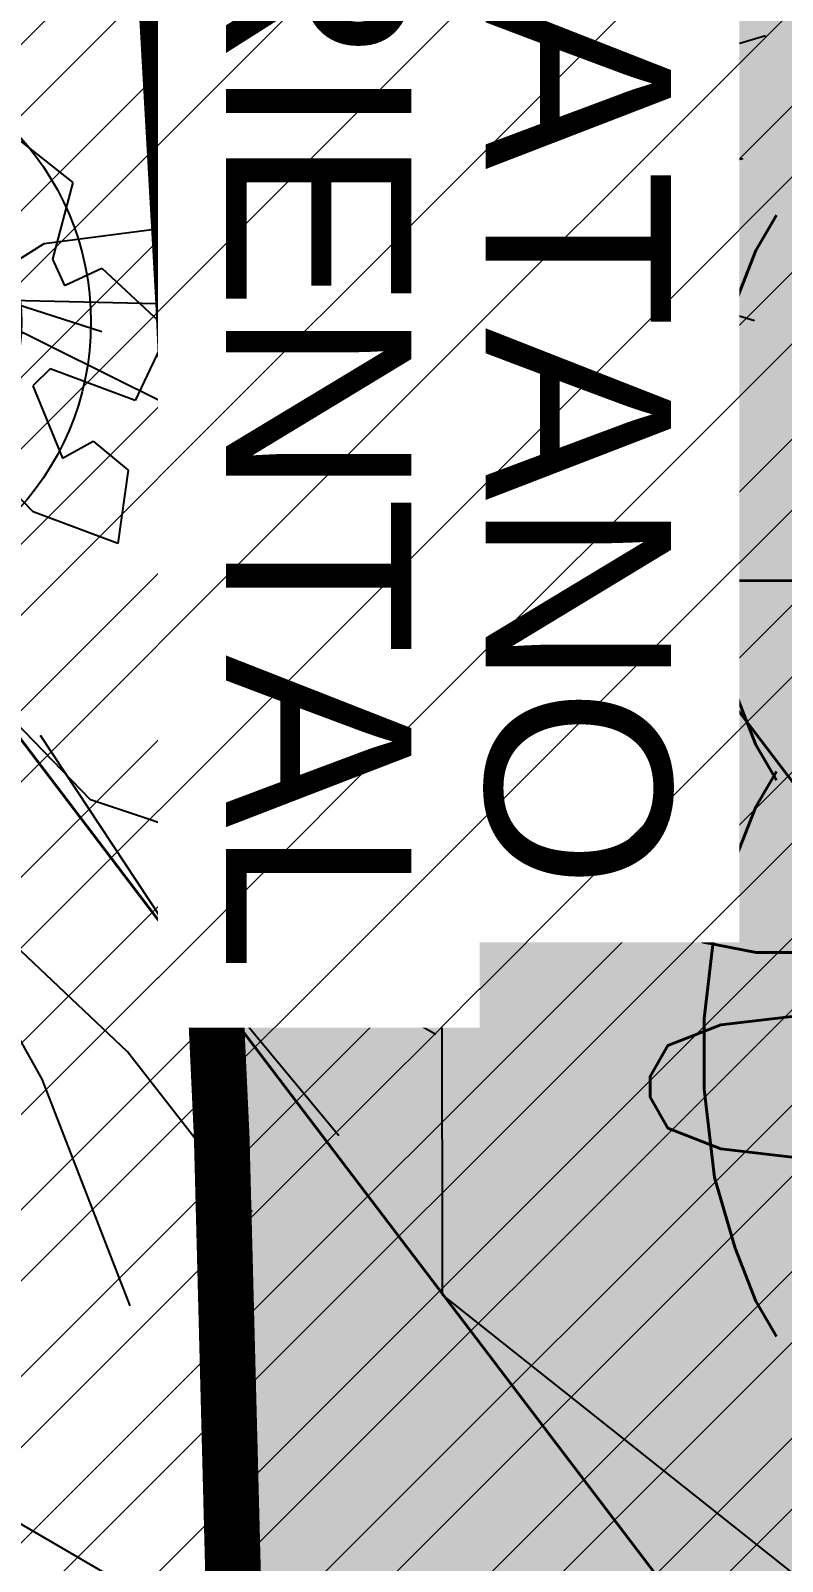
# Model space of a CAD drawing. Extents: x 350769 to 354978, y 6304672 to 6307963.
# Drawn here: x 352305.254 to 352307.281, y 6305685.012 to 6305689.14 of the extents above; entities that cross this region are included whole.
import ezdxf
from ezdxf import colors
from ezdxf.entities.mleader import LeaderData, LeaderLine
from ezdxf.math import Vec2, Vec3

# ---------------------------------------------------------------- set-up
doc = ezdxf.new("R2010")
doc.units = 0
doc.set_wipeout_variables(frame=1)
doc.header["$PDMODE"] = 35
doc.header["$PDSIZE"] = 0.03
doc.linetypes.add('CONTINUOS', pattern=[0])
doc.linetypes.add('DASHED', pattern=[19.049999999999997, 12.7, -6.35])
doc.layers.get('0').update_dxf_attribs({"linetype": 'CONTINUOUS'})
doc.layers.get('Defpoints').update_dxf_attribs({"linetype": 'CONTINUOUS'})
for name, color, linetype in [('00-S2_ALL AREA APORTANTES', 150, 'CONTINUOUS'), ('00_Demarcacion Proyectada', 150, 'CONTINUOUS'), ('02_Geo ext_Acotamiento', 7, 'CONTINUOUS'), ('02_Geo ext_Geometria', 2, 'CONTINUOUS'), ('03_Pav ext_HCV', 34, 'CONTINUOUS'), ('03_Pav proy_Solera Tipo A', 1, 'CONTINUOUS'), ('03_S3_Pav ext_Cota', 2, 'CONTINUOUS'), ('1-ARBOLES  2', 7, 'CONTINUOUS'), ('Paisajismo', 253, 'CONTINUOUS'), ('Z-PLATANO ORIENTAL', 253, 'CONTINUOUS')]:
    doc.layers.add(name, color=color, linetype=linetype)
doc.layers.add('0_ASD_TOPOGRAFIA_ELEMENTOS', color=7, linetype='CONTINUOS', lineweight=5, true_color=0xbdbdbd)
doc.styles.add('A', font='arial.ttf', dxfattribs={"height": 2})
doc.styles.add('ROMANS', font='romans.shx', dxfattribs={"width": 0.65})
doc.dimstyles.new('Principal', dxfattribs={"dimscale": 0, "dimtxt": 2, "dimasz": 2, "dimexe": 1, "dimexo": 1, "dimtad": 1, "dimrnd": 0.05, "dimzin": 1, "dimtxsty": 'ROMANS', "dimcen": 2.5, "dimclrt": 2, "dimaunit": 2, "dimadec": 0, "dimazin": 0, "dimtfac": 1, "dimtmove": 0, "dimatfit": 3, "dimfxl": 1, "dimfxlon": 1, "dimarcsym": 0})

# ---------------------------------------------------------------- blocks, each defined once
blk = doc.blocks.new('MANZA')
at = {"layer": 'Z-PLATANO ORIENTAL', "color": 9, "linetype": 'Continuous', "true_color": 0xbdbdbd}
for p, q in [((2.034742299525533, 0.617617653682828), (2.191717299516313, 0.497682654298842)), ((2.191717299516313, 0.497682654298842), (2.139752299466636, 0.2899826532229781)), ((2.139752299466636, 0.2899826532229781), (2.173082299472298, 0.2196226548403502)), ((2.173082299472298, 0.2196226548403502), (2.273372299474431, 0.2678776541724801)), ((2.273372299474431, 0.2678776541724801), (2.455742299440317, 0.1038276543840766)), ((2.273372299474431, 0.2678776541724801), (2.273372299474431, 0.2678776541724801)), ((1.983902299485635, 0.1861826544627547), (2.276347299513873, 0.09763765428215265)), ((2.455742299440317, 0.1038276543840766), (2.368617299478501, -0.08700734656304121)), ((2.138597299461253, -0.005542346276342869), (2.092202299449127, -0.05193734541535378)), ((2.368617299478501, -0.08700734656304121), (2.138597299461253, -0.005542346276342869)), ((2.092202299449127, -0.05193734541535378), (2.175107299437514, -0.2459423448890448)), ((2.175107299437514, -0.2459423448890448), (2.257292299473193, -0.1983173452317715)), ((2.257292299473193, -0.1983173452317715), (2.353062299487647, -0.2757573453709483)), ((2.353062299487647, -0.2757573453709483), (2.328162299469113, -0.473492344841361)), ((2.098352299479302, -0.3918173452839255), (2.011752299498767, -0.3052223455160856)), ((2.328162299469113, -0.473492344841361), (2.098352299479302, -0.3918173452839255))]:
    blk.add_line(p, q, dxfattribs=at)
blk = doc.blocks.new('Iron Pin')
at = {"color": 0, "linetype": 'ByBlock', "lineweight": -2}
for radius in [0.05, 0.03750000000000001]:
    blk.add_circle((0, 0), radius, dxfattribs=at)
blk = doc.blocks.new('AeccTickTriangle')
at = {"color": 0, "linetype": 'ByBlock', "lineweight": -2}
blk.add_lwpolyline([(3.05311331771918e-16, 0.6666666666666667), (-0.5773502691896256, -0.333333333333333), (0.5773502691896257, -0.3333333333333335)], close=True, dxfattribs=at)
at = {"color": 0, "linetype": 'ByBlock', "lineweight": -2, "const_width": 0.0625}
blk.add_lwpolyline([(-0.03125, 0, 1), (0.03125, 0, 1)], format="xyb", close=True, dxfattribs=at)
blk = doc.blocks.new('*D1219')
at = {"layer": '02_Geo ext_Acotamiento', "color": 0, "lineweight": -2, "transparency": 16777216}
for p, q in [((352306.3646153933, 6305685.730524608), (352306.3619677304, 6305688.243618452)), ((352310.7313768935, 6305682.258159848), (352306.3646153933, 6305685.730524608)), ((352310.7296396282, 6305683.907127551), (352310.7285860816, 6305684.907126996)), ((352310.8406931138, 6305682.907243996), (352310.2306934524, 6305682.906601333)), ((352310.7320606122, 6305681.609191591), (352310.7306931748, 6305682.907128106)), ((352310.7320606122, 6305681.609191591), (352310.7306931748, 6305682.907128106)), ((352310.8420605512, 6305681.609307481), (352310.2320608897, 6305681.608664818)), ((352310.7331141588, 6305680.609192146), (352310.7341677054, 6305679.609192701))]:
    blk.add_line(p, q, dxfattribs=at)
at = {"layer": '02_Geo ext_Acotamiento', "color": 0, "transparency": 16777216}
for points in [[(352310.8963062024, 6305683.907303142), (352310.562973054, 6305683.90695196), (352310.7306931748, 6305682.907128106)], [(352310.899780733, 6305680.609367738), (352310.5664475846, 6305680.609016555), (352310.7320606122, 6305681.609191591)]]:
    blk.add_solid(points, dxfattribs=at)
at = {"layer": 'Defpoints', "color": 0, "transparency": 16777216}
for p in [(352310.7306931748, 6305682.907128106), (352313.3390706216, 6305682.909876155), (352313.340438059, 6305681.61193964)]:
    blk.add_point(p, dxfattribs=at)
at = {"layer": '02_Geo ext_Acotamiento', "color": 2, "transparency": 16777216, "insert": (352307.2710291541, 6305686.988027875), "char_height": 1, "attachment_point": 5, "rotation": 270.06036378495304, "style": 'ROMANS'}
blk.add_mtext('1,30', dxfattribs=at)
blk = doc.blocks.new('*D1222')
at = {"layer": '02_Geo ext_Acotamiento', "color": 0, "lineweight": -2, "transparency": 16777216}
for p, q in [((352306.8129160671, 6305689.906280802), (352306.8102684042, 6305692.419374646)), ((352310.7222930545, 6305690.880306466), (352310.7212395079, 6305691.880305912)), ((352310.7238725868, 6305689.381054888), (352306.8129160671, 6305689.906280802)), ((352310.8333465401, 6305689.880422912), (352310.2233468787, 6305689.879780248)), ((352310.7243985725, 6305688.881802754), (352310.7233466011, 6305689.880307022)), ((352310.7243985725, 6305688.881802754), (352310.7233466011, 6305689.880307022)), ((352310.8343985114, 6305688.881918644), (352310.22439885, 6305688.88127598)), ((352310.7254521191, 6305687.881803309), (352310.7265056657, 6305686.881803864))]:
    blk.add_line(p, q, dxfattribs=at)
at = {"layer": '02_Geo ext_Acotamiento', "color": 0, "transparency": 16777216}
for points in [[(352310.8889596287, 6305690.880482057), (352310.5556264803, 6305690.880130875), (352310.7233466011, 6305689.880307022)], [(352310.8921186933, 6305687.881978899), (352310.5587855449, 6305687.881627717), (352310.7243985725, 6305688.881802754)]]:
    blk.add_solid(points, dxfattribs=at)
at = {"layer": 'Defpoints', "color": 0, "transparency": 16777216}
for p in [(352310.7233466011, 6305689.880307022), (352313.0943607796, 6305689.882804996), (352313.1500764142, 6305688.884358319)]:
    blk.add_point(p, dxfattribs=at)
at = {"layer": '02_Geo ext_Acotamiento', "color": 2, "transparency": 16777216, "insert": (352307.7193298272, 6305691.163784069), "char_height": 1, "attachment_point": 5, "rotation": 270.060363784953, "style": 'ROMANS'}
blk.add_mtext('1,00', dxfattribs=at)
blk = doc.blocks.new('_Dot')
at = {"color": 0, "linetype": 'ByBlock', "lineweight": -2}
blk.add_line((-0.5, 0), (-1, 0), dxfattribs=at)
at = {"color": 0, "linetype": 'ByBlock', "const_width": 0.5}
blk.add_lwpolyline([(-0.25, 0, 1), (0.25, 0, 1)], format="xyb", close=True, dxfattribs=at)
blk = doc.blocks.new('1.0 - LO RECABARREN LOTEO PARQUE - VEGETACION EXISTENTE ETAPA MUNICIPAL__2024')
at = {"layer": 'Paisajismo'}
for p, q in [((352306.6882366627, 6305688.962900747), (352307.2351186592, 6305689.126810156)), ((352305.7462127682, 6305688.634914089), (352306.6882366627, 6305688.962900747)), ((352306.644147601, 6305688.688169152), (352307.1748240062, 6305688.795107063)), ((352305.2905036811, 6305688.565692853), (352306.1600498955, 6305688.679028939)), ((352306.1600498955, 6305688.679028939), (352306.644147601, 6305688.688169152)), ((352306.77010494, 6305688.490022121), (352305.7462127682, 6305688.634914089)), ((352305.0511976992, 6305688.415797163), (352305.2905036811, 6305688.565692853)), ((352307.2055634181, 6305688.357440044), (352306.77010494, 6305688.490022121)), ((352305.6133991368, 6305688.135657301), (352305.0511976992, 6305688.415797163)), ((352305.6325726905, 6305688.402543104), (352305.0511976992, 6305688.415797163)), ((352306.6080851213, 6305688.033288689), (352305.6325726905, 6305688.402543104)), ((352306.2690074159, 6305687.987890327), (352305.6133991368, 6305688.135657301)), ((352305.6133991368, 6305688.135657301), (352305.8556082848, 6305687.669884595)), ((352305.9819587165, 6305687.851858513), (352305.6133991368, 6305688.135657301)), ((352307.0963385462, 6305687.84183432), (352306.6080851213, 6305688.033288689)), ((352306.9975794605, 6305687.543049278), (352306.2690074159, 6305687.987890327)), ((352306.3253996414, 6305687.616047377), (352305.9819587165, 6305687.851858513)), ((352305.8556082848, 6305687.669884595), (352306.2315419384, 6305687.074828986)), ((352306.7470881161, 6305687.008280674), (352306.3253996414, 6305687.616047377)), ((352305.4156771194, 6305687.065820607), (352305.0699476334, 6305687.422734951)), ((352305.6368915887, 6305686.698660038), (352305.2802192749, 6305687.239337832)), ((352305.7568315011, 6305686.951112713), (352305.4156771194, 6305687.065820607)), ((352306.2315419384, 6305687.074828986), (352306.5406400352, 6305686.683416877)), ((352305.5151473844, 6305686.386161022), (352304.9338660059, 6305686.935574362)), ((352305.2846239474, 6305686.312228383), (352304.9338660059, 6305686.935574362)), ((352306.1030163058, 6305686.569976009), (352305.7568315011, 6305686.951112713)), ((352306.0847059505, 6305686.159702627), (352305.6368915887, 6305686.698660038)), ((352306.3467331499, 6305686.432646241), (352306.1030163058, 6305686.569976009)), ((352305.8515248293, 6305685.954582555), (352305.5151473844, 6305686.386161022)), ((352305.5219025601, 6305685.700666215), (352305.2846239474, 6305686.312228383))]:
    blk.add_line(p, q, dxfattribs=at)
blk = doc.blocks.new('A$C6F2B269D')
at = {"layer": '03_Pav proy_Solera Tipo A', "linetype": 'CONTINUOS', "ltscale": 0.1}
blk.add_lwpolyline([(125.665040437947, 411.2619442464784), (122.2157446720521, 472.4835437722504), (118.2220782507211, 472.2585359839723), (121.6713740208652, 411.0369362942874, -0.01517157700414455), (121.8421220195596, 404.4562019128352, 0.01839968131661481), (122.3223010630463, 389.6388562219217), (124.420795224607, 359.3580125877634), (125.4644352453179, 340.7557063288987), (129.456697428308, 341.0057453997433), (128.413397065422, 359.6019974490628), (126.3135395597201, 389.9025138588622, -0.01839968131798626), (125.8405095839407, 404.4992539053783, 0.01517157700474739), (125.6650404423708, 411.2619440769777)], format="xyb", dxfattribs=at)
blk = doc.blocks.new('TOPOGRAFIA')
at = {"layer": 'Z-PLATANO ORIENTAL', "color": 9, "lineweight": 0, "true_color": 0xbdbdbd, "rotation": 359.090101839884}
blk.add_blockref('MANZA', (390303.1686621259, 6302688.267183544), dxfattribs=at)
at = {"color": 9, "lineweight": 0, "true_color": 0xbdbdbd}
blk.add_wipeout([(390306.2972297167, 6302690.20636278), (390306.2972297167, 6302686.681055822), (390307.1646239862, 6302686.681055822), (390307.1646239862, 6302690.20636278)], dxfattribs=at).dxf.layer = '1-ARBOLES  2'
at = {"layer": '1-ARBOLES  2', "color": 9, "lineweight": 0, "true_color": 0xbdbdbd, "style": 'A'}
blk.add_text('PLATANO', height=0.5, rotation=270, dxfattribs=at).set_placement((390306.4807563193, 6302690.085250911))
at = {"color": 9, "lineweight": 0, "true_color": 0xbdbdbd}
blk.add_wipeout([(390305.5971343236, 6302690.235979773), (390305.5971343236, 6302686.451464085), (390306.46452859306, 6302686.451464085), (390306.46452859306, 6302690.235979773)], dxfattribs=at).dxf.layer = '1-ARBOLES  2'
at = {"layer": '0_ASD_TOPOGRAFIA_ELEMENTOS', "true_color": 0xf26507}
h = blk.add_hatch(dxfattribs=at)
h.set_pattern_fill('ANSI31', color=30, scale=0.1)
h.set_pattern_definition([(45, (384000.3274280195, 6300948.417361802), (-0.2245064030267289, 0.2245064030267289), [])])
edge = h.paths.add_edge_path()
edge.add_arc((390303.1016453604, 6302688.169538116), 9, 0, 360)
at = {"layer": '0_ASD_TOPOGRAFIA_ELEMENTOS', "color": 30, "true_color": 0xf26507}
blk.add_circle((390303.1016453604, 6302688.169538116), 9, dxfattribs=at)
at = {"layer": '1-ARBOLES  2', "color": 9, "lineweight": 0, "true_color": 0xbdbdbd, "style": 'A'}
blk.add_text('ORIENTAL', height=0.5, rotation=270, dxfattribs=at).set_placement((390305.7806609262, 6302690.094745121))

msp = doc.modelspace()

# ---------------------------------------------------------------- hatches: boundary and pattern name
at = {"layer": '00-S2_ALL AREA APORTANTES', "linetype": 'DASHED', "lineweight": 40, "ltscale": 0.25}
h = msp.add_hatch(dxfattribs=at)
h.set_pattern_fill('ANSI31', color=82, scale=0.5, angle=82.24516604670926)
h.set_pattern_definition([(127.2451660467093, (0, 0), (-1.263734244477452, -0.9607975902004564), [])])
h.paths.add_polyline_path([(352316.3419637458, 6305681.538085036, 0.01700413326628198), (352316.1483968902, 6305688.998272444), (352315.3121043402, 6305703.522632297), (352315.0307888845, 6305708.549931557), (352303.548751488, 6305707.907424633), (352303.8305859471, 6305702.870848809), (352304.6682382245, 6305688.322873814, -0.01707329183917828), (352304.8424824722, 6305681.588406038, 0.01529997644081175), (352305.1591393283, 6305669.465672643), (352316.6407023061, 6305670.117416039, -0.01527706130657606)])
at = {"layer": '03_Pav ext_HCV'}
h = msp.add_hatch(dxfattribs=at)
h.set_pattern_fill('SWAMP', color=256, scale=0.025, angle=-5.87842838446813e-10, style=0)
h.set_pattern_definition([(359.9999999994121, (0, 0), (0.3175000000056422, 0.5499261309017425), [0.079375, -0.555625]), (90, (0.0396875, -4.071855352894005e-13), (-0.3174999999943578, 0.5499261309082575), [0.0396875, -1.06016476181]), (90, (0.049609375, -5.089819191117507e-13), (-0.3174999999943578, 0.5499261309082575), [0.03175, -1.06810226181]), (90, (0.029765625, -3.053891514670504e-13), (-0.3174999999943578, 0.5499261309082575), [0.03175, -1.06810226181]), (59.99999999941215, (0.05953125000000001, -6.107783029341008e-13), (-0.3174999995629745, 0.5499261311573168), [0.0254, -0.6096]), (119.9999999994121, (0.01984375, -2.035927676447003e-13), (-0.6349999995686166, 2.555744082988348e-10), [0.0254, -0.6095999999999999])])
h.paths.add_polyline_path([(352302.3223021381, 6305666.78454184, -0.01839968131739602), (352301.8421230945, 6305681.601887532, 0.0151715773691775), (352301.6713750869, 6305688.182622071), (352298.3233328302, 6305747.607071712), (352292.0333082146, 6305747.252684446), (352291.9320547101, 6305749.049834336), (352291.7323713889, 6305749.038583946), (352295.1748084751, 6305687.938719226), (352295.1816673922, 6305687.816980118, -0.01517156681469224), (352295.3421860143, 6305681.630487429, 0.01839968131765661), (352295.8378547045, 6305666.335162845), (352297.933394954, 6305636.096943562), (352298.9765412029, 6305617.497564817), (352299.1761578897, 6305617.510003419), (352299.0753613416, 6305619.30721371), (352305.363582916, 6305619.699048109), (352304.4207962996, 6305636.503698207)])
h.paths.add_polyline_path([(352309.7039184422, 6305750.051121705), (352309.7038702895, 6305750.051118992), (352309.5042351211, 6305750.039871315), (352309.6054872121, 6305748.242721346), (352302.3169992517, 6305747.8320795), (352305.6650415077, 6305688.407629866, -0.01517157738977408), (352305.8405106589, 6305681.644939523, 0.01839968131930446), (352306.3135406348, 6305667.048199476), (352308.4133981404, 6305636.747683068), (352309.3558700943, 6305619.948641652), (352316.641794516, 6305620.404145639), (352316.7426229249, 6305618.606935006), (352316.9422372918, 6305618.619414567), (352316.7310633425, 6305622.383473439), (352315.8988612315, 6305637.217015351), (352313.7955953658, 6305667.566713703, -0.01839968125751692), (352313.3404380588, 6305681.611939595, 0.01517138065060265), (352313.1531713066, 6305688.829426263)])
at = {"layer": '0_ASD_TOPOGRAFIA_ELEMENTOS'}
h = msp.add_hatch(dxfattribs=at)
h.set_pattern_fill('ANSI31', color=256, scale=0.1)
h.set_pattern_definition([(45, (346000.3274280195, 6303948.417361802), (-0.2245064030267289, 0.2245064030267289), [])])
edge = h.paths.add_edge_path()
edge.add_arc((352303.1016453604, 6305688.169538116), 9, 0, 360)

# ---------------------------------------------------------------- linework, layer by layer
at = {"layer": '03_Pav proy_Solera Tipo A', "linetype": 'CONTINUOS', "ltscale": 0.1}
msp.add_lwpolyline([(352305.6650415129, 6305688.407629865, 0.15, 0.15, 0), (352302.215745747, 6305749.629229391, 0.15, 0.15, 0), (352298.2220793257, 6305749.404221603, 0.15, 0.15, 0), (352301.6713750958, 6305688.182621913, 0.15, 0.15, -0.01517157700414455), (352301.8421230945, 6305681.601887532, 0.15, 0.15, 0.01839968131661481), (352302.322302138, 6305666.784541841, 0.15, 0.15, 0), (352304.4207962996, 6305636.503698207, 0.15, 0.15, 0), (352305.4644363203, 6305617.901391948, 0.15, 0.15, 0), (352309.4566985033, 6305618.151431018, 0.15, 0.15, 0), (352308.4133981404, 6305636.747683068, 0.15, 0.15, 0), (352306.3135406347, 6305667.048199478, 0.15, 0.15, -0.01839968131798626), (352305.8405106589, 6305681.644939524, 0.15, 0.15, 0.01517157700474739), (352305.6650415173, 6305688.407629696, 0, 0, 0)], format="xyseb", dxfattribs=at)
at = {"layer": '0_ASD_TOPOGRAFIA_ELEMENTOS'}
msp.add_circle((352303.1016453604, 6305688.169538116), 9, dxfattribs=at)

# ---------------------------------------------------------------- block references
at = {"layer": '00_Demarcacion Proyectada'}
msp.add_blockref('A$C6F2B269D', (352180.000001075, 6305277.145685619), dxfattribs=at)
at = {"layer": '02_Geo ext_Geometria', "color": 2, "linetype": 'Continuous', "lineweight": -3, "xscale": 15, "yscale": 15, "zscale": 15, "rotation": 129.6490348438636}
msp.add_blockref('Iron Pin', (352304.66648747, 6305688.353223259), dxfattribs=at)
at = {"layer": '02_Geo ext_Geometria', "color": 2, "linetype": 'Continuous', "lineweight": -3, "rotation": 269.7478986507145}
msp.add_blockref('AeccTickTriangle', (352304.8125617485, 6305684.968248391), dxfattribs=at)
at = {"layer": 'Paisajismo'}
msp.add_blockref('1.0 - LO RECABARREN LOTEO PARQUE - VEGETACION EXISTENTE ETAPA MUNICIPAL__2024', (0, 0), dxfattribs=at)
at = {"layer": 'Z-PLATANO ORIENTAL', "rotation": 359.090101839884}
msp.add_blockref('MANZA', (352303.1686621259, 6305688.267183544), dxfattribs=at)

# ---------------------------------------------------------------- dimensions: what is measured, and where the dimension line sits
at = {"layer": '02_Geo ext_Acotamiento'}
for base, p1, p2, angle, picture, middle, dimtype in [((352310.7233466011, 6305689.880307022), (352313.1500764142, 6305688.88435832), (352313.0943607796, 6305689.882804998), 270.060363784953, '*D1222', (352306.8125868339, 6305690.218780629), 160), ((352310.7306931748, 6305682.907128106), (352313.3404380591, 6305681.611939642), (352313.3390706217, 6305682.909876156), 90.06036378752253, '*D1219', (352306.3642861608, 6305686.043024436), 161)]:
    dim = msp.add_linear_dim(base=base, p1=p1, p2=p2, angle=angle, dimstyle='Principal', override={"dimaunit": 0, "dimfxl": 0.22, "dimarcsym": 1}, dxfattribs=at)
    dim.commit()
    dim.dimension.update_dxf_attribs({"geometry": picture, "text_midpoint": middle, "dimtype": dimtype})

# ---------------------------------------------------------------- leaders
at = {"layer": '03_S3_Pav ext_Cota'}
ml = msp.add_multileader_mtext('Standard', dxfattribs=at)
ml.set_content('{\\C256;(676.82)\\P(676.77)}', color=2, style='ROMANS')
ml.set_leader_properties(color=7)
ml.set_arrow_properties(name='DOT')
ml.build(insert=Vec2(0, 0))
ml.multileader.update_dxf_attribs({"text_left_attachment_type": 6, "text_right_attachment_type": 6, "dogleg_length": 0, "arrow_head_size": 0.5})
ctx = ml.context
ctx.base_point, ctx.char_height, ctx.arrow_head_size, ctx.landing_gap_size, ctx.plane_origin, ctx.plane_x_axis, ctx.plane_y_axis = Vec3(352306.9082803375, 6305687.118698774, 1.405489027947687e-09), 1, 0.5, 0.05000000250530529, Vec3(352334.2286032684, 6305731.363623625, 1.032869364151639e-07), Vec3(1, 0, 5.672434878555774e-09), Vec3(6.806587941347077e-18, 1, -1.199941134111365e-09)
ctx.left_attachment, ctx.right_attachment = 6, 6
notes = []
notes.append((ctx, [(1, (1, 1, 0), (352311.6511374854, 6305687.118698774, 2.830903733752027e-08), (-1, 0, -5.672434878555774e-09), 0, [(0, [(352313.2635449194, 6305686.444671399, 3.826409077035239e-08)], 0, [])])]))
ctx.mtext.insert, ctx.mtext.text_direction, ctx.mtext.defined_height, ctx.mtext.line_spacing_factor, ctx.mtext.line_spacing_style, ctx.mtext.flow_direction, ctx.mtext.extrusion = Vec3(352306.95828034, 6305688.452032107), Vec3(1, 0, 5.672434878555774e-09), 1.006279192244013, 0.8999999999999998, 2, 5, Vec3(-5.672434878555774e-09, 1.19994113411135e-09, 1)
for ctx, leaders in notes:
    for number, flags, end, landing, length, lines in leaders:
        leader = LeaderData()
        leader.index, (leader.has_last_leader_line, leader.has_dogleg_vector, leader.attachment_direction) = number, flags
        leader.last_leader_point, leader.dogleg_vector, leader.dogleg_length = Vec3(end), Vec3(landing), length
        for number, points, colour, breaks in lines:
            line = LeaderLine()
            line.index, line.vertices, line.color, line.breaks = number, Vec3.list(points), colors.encode_raw_color(colour), breaks
            leader.lines.append(line)
        ctx.leaders.append(leader)

# ---------------------------------------------------------------- next in the draw order: block references
at = {"layer": '0_ASD_TOPOGRAFIA_ELEMENTOS', "color": 30, "true_color": 0xf26507}
msp.add_blockref('TOPOGRAFIA', (-38000, 3000), dxfattribs=at)

doc.saveas('drawing.dxf')
